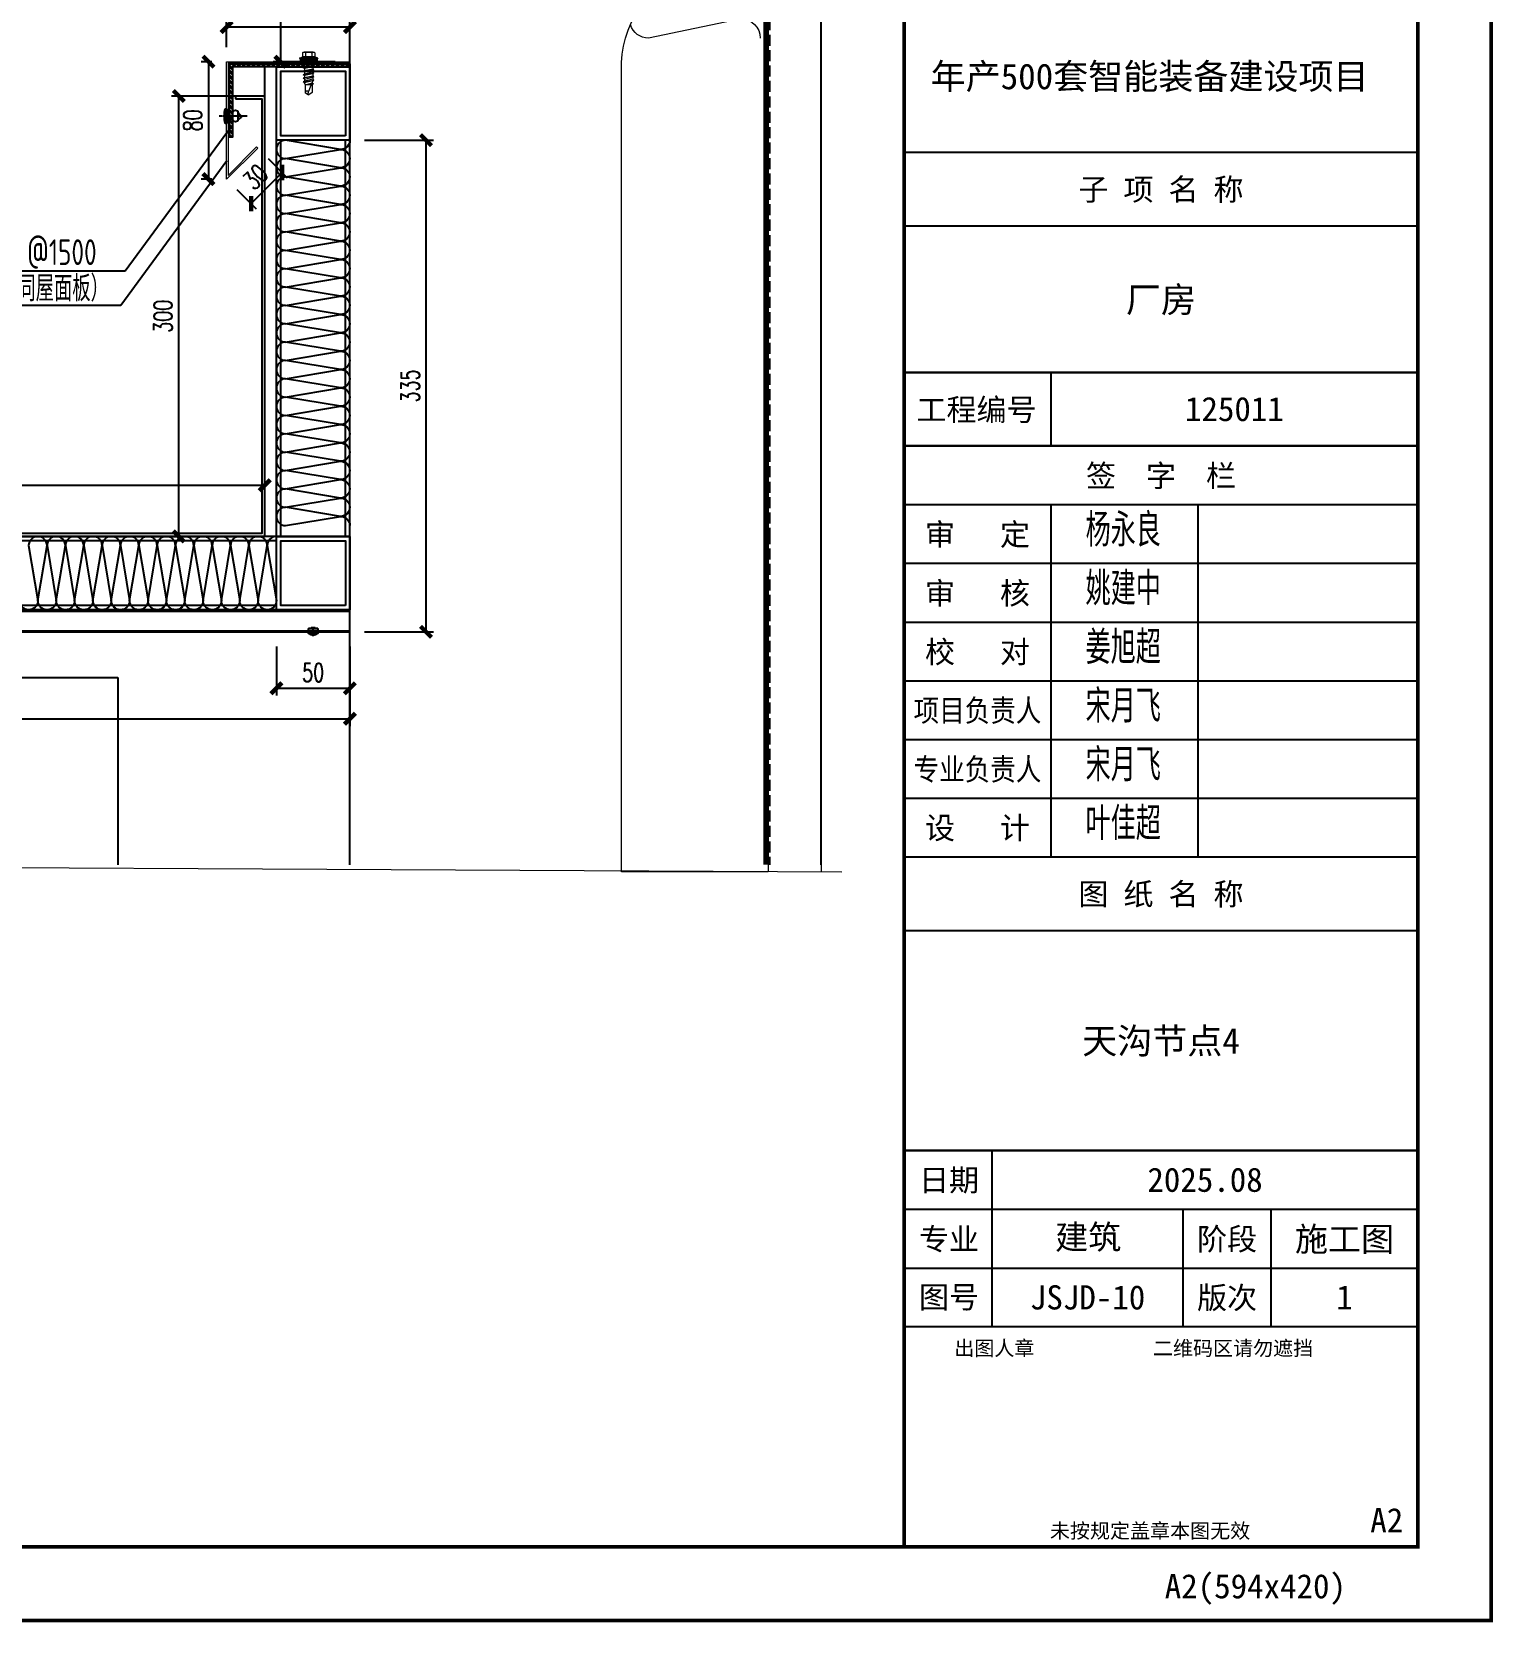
# Model space of a CAD drawing. Extents: x -599358 to 2865263, y -1062760 to 486533.
# Drawn here: x 142217 to 143213, y -728503 to -727420 of the extents above; entities that cross this region are included whole.
import ezdxf
from ezdxf.enums import TextEntityAlignment as Align

# ---------------------------------------------------------------- set-up
doc = ezdxf.new("R2010")
doc.units = 0
for name, pattern in [('CENTER', [2, 1.25, -0.25, 0.25, -0.25]), ('HIDDEN', [0.375, 0.25, -0.125]), ('ZN-DASH', [0.35, 0.25, -0.1])]:
    doc.linetypes.add(name, pattern=pattern)
for name, color, linetype in [('!ZN6-虚线-8', 8, 'ZN-DASH'), ('0-cxFrame', 155, 'Continuous'), ('A-LIN-V', 9, 'Continuous'), ('AS-WALL', 40, 'Continuous'), ('BWM', 8, 'Continuous'), ('cen', 1, 'CENTER'), ('COLUMN', 9, 'Continuous'), ('DIM', 173, 'Continuous'), ('HATCH', 66, 'Continuous'), ('qianming', 155, 'Continuous'), ('SCREW', 233, 'Continuous'), ('WZ', 2, 'Continuous'), ('拉铆钉', 243, 'Continuous'), ('虹吸雨水斗', 6, 'Continuous'), ('配件', 4, 'Continuous'), ('钢承板', 253, 'Continuous')]:
    doc.layers.add(name, color=color, linetype=linetype)
for name, color, linetype, lineweight in [('0-cxText', 131, 'Continuous', 25), ('00-BW', 140, 'HIDDEN', 5), ('0CABR-零部件（螺钉、螺栓、五金件）', 53, 'Continuous', 13), ('屋面板', 6, 'Continuous', 13), ('彩钢板', 6, 'Continuous', 15), ('文字标注引出线', 7, 'Continuous', 15), ('防火岩棉', 252, 'Continuous', 13)]:
    doc.layers.add(name, color=color, linetype=linetype, lineweight=lineweight)
doc.layers.add('0_INSULATION', color=252, linetype='Continuous', lineweight=9, transparency=0.2)
doc.styles.add('BZHZ', font='bzxw', dxfattribs={"width": 0.8, "bigfont": 'bzhz'})
doc.styles.add('cx_biaoti', font='')
doc.styles.add('cx_tuming', font='simhei.ttf')
doc.styles.add('cx_tuqian1', font='宋体.shx')
doc.styles.add('DHTEXT-1', font='romans.shx', dxfattribs={"width": 0.7, "bigfont": 'chinese.shx'})
doc.styles.add('jhz', font='TSSDENG.SHX', dxfattribs={"width": 0.75, "bigfont": 'TSSDCHN.SHX'})
doc.styles.add('黑体', font='simhei.ttf')
doc.styles.get('cx_biaoti').set_extended_font_data('SimSun')
doc.dimstyles.new('ZN5', dxfattribs={"dimscale": 5, "dimtxt": 2.5, "dimasz": 1.5, "dimexe": 1, "dimexo": 2, "dimgap": 0.9, "dimtad": 1, "dimdec": 0, "dimdsep": 46, "dimtxsty": 'DHTEXT-1', "dimblk": 'ARCHTICK', "dimcen": 2.5, "dimclrd": 173, "dimclre": 173, "dimclrt": 7, "dimazin": 2, "dimtfac": 1, "dimtix": 1, "dimtmove": 2, "dimatfit": 3, "dimfxl": 0, "dimarcsym": 0})

# ---------------------------------------------------------------- blocks, each defined once
blk = doc.blocks.new('压块-flat-1')
at = {"layer": 'HATCH', "ltscale": 10}
h = blk.add_hatch(dxfattribs=at)
h.set_pattern_fill('ACET-2D-ANSI32', color=256, scale=0.5)
h.set_pattern_definition([(45, (-3162.4305, -11124.3203), (-1.683798, 1.683798), []), (45, (-3161.308, -11124.3203), (-1.683798, 1.683798), [])])
h.paths.add_polyline_path([(-82, 0), (-82, -2), (-2, -2), (-2, -50), (0, -50), (0, 0)])
at = {"layer": '配件', "color": 4}
blk.add_lwpolyline([(-82, 0), (-82, -2), (-2, -2), (-2, -50), (0, -50), (0, 0)], close=True, dxfattribs=at)
blk = doc.blocks.new('G$C114A11A0')
at = {"layer": '0CABR-零部件（螺钉、螺栓、五金件）'}
h = blk.add_hatch(dxfattribs=at)
h.set_pattern_fill('DOTS', color=256, scale=0.1, style=0)
h.set_pattern_definition([(0, (-261042.33595, 10165.88129), (0.079375, 0.15875), [0, -0.15875])])
h.paths.add_polyline_path([(11.9, 30.9), (0.4, 30.9), (0.4, 29.4), (11.9, 29.4)])
for p, q in [((0, 31.7), (1.9, 32.8)), ((1.9, 35.5), (1.9, 32.8)), ((1.9, 32.8), (10.4, 32.8)), ((3, 35.9), (9.3, 35.9)), ((4, 35.5), (4, 32.8)), ((8.3, 35.5), (8.3, 32.8)), ((10.4, 35.5), (10.4, 32.8)), ((12.3, 31.7), (10.4, 32.8)), ((0, 31.7), (12.3, 31.7)), ((0, 31.7), (0.3, 30.9)), ((0.3, 30.9), (12, 30.9)), ((0.4, 30.9), (0.4, 29.4)), ((0.4, 29.4), (11.9, 29.4)), ((11.9, 30.9), (11.9, 29.4)), ((12.3, 31.7), (12, 30.9))]:
    blk.add_line(p, q, dxfattribs=at)
at = {"layer": '0CABR-零部件（螺钉、螺栓、五金件）', "ltscale": 0.03}
for p, q in [((3.4, 29.4), (2.6, 28.9)), ((3.4, 28.4), (2.6, 28.9)), ((9.8, 27.7), (2.6, 28.9)), ((3.4, 27), (2.6, 26.5)), ((3.4, 26), (2.6, 26.5)), ((2.6, 26.5), (9.8, 25.3)), ((3.4, 24.6), (2.6, 24.1)), ((3.4, 23.6), (2.6, 24.1)), ((2.6, 24.1), (9.8, 22.9)), ((3.4, 22.2), (2.6, 21.7)), ((3.4, 29.4), (8.9, 28.2)), ((3.4, 28.4), (8.9, 27.2)), ((3.4, 28.4), (3.4, 27)), ((8.9, 25.8), (3.4, 27)), ((3.4, 26), (8.9, 24.8)), ((3.4, 26), (3.4, 24.6)), ((8.9, 23.4), (3.4, 24.6)), ((3.4, 23.6), (3.4, 22.2)), ((8.9, 22.4), (3.4, 23.6)), ((3.4, 22.2), (8.9, 21)), ((8.9, 29.4), (8.9, 28.2)), ((8.9, 28.2), (9.8, 27.7)), ((8.9, 27.2), (9.8, 27.7)), ((8.9, 27.2), (8.9, 25.8)), ((8.9, 25.8), (9.8, 25.3)), ((8.9, 24.8), (9.8, 25.3)), ((8.9, 24.8), (8.9, 23.4)), ((8.9, 23.4), (9.8, 22.9)), ((8.9, 22.4), (9.8, 22.9)), ((8.9, 22.4), (8.9, 21)), ((3.4, 21.2), (2.6, 21.7)), ((9.8, 20.5), (2.6, 21.7)), ((3.4, 19.8), (2.6, 19.3)), ((3.4, 18.8), (2.6, 19.3)), ((2.6, 19.3), (9.8, 18.1)), ((3.4, 17.4), (2.6, 16.9)), ((9.8, 15.7), (2.6, 16.9)), ((3.4, 16.4), (2.6, 16.9)), ((3.6, 14.8), (2.9, 14.4)), ((2.9, 14.4), (3.7, 14.2)), ((3.7, 13.9), (2.9, 14.4)), ((3.4, 21.2), (3.4, 19.8)), ((3.4, 21.2), (8.9, 20)), ((8.9, 18.6), (3.4, 19.8)), ((8.9, 17.6), (3.4, 18.8)), ((3.4, 18.8), (3.4, 17.4)), ((3.4, 17.4), (8.9, 16.2)), ((3.4, 17.4), (8.9, 16.2)), ((3.4, 16.4), (8.9, 15.1)), ((3.6, 14.7), (3.4, 16.4)), ((3.6, 14.7), (3.8, 13.6)), ((3.8, 13.6), (3.8, 8.4)), ((3.9, 14.9), (6.2, 9.2)), ((3.9, 14.8), (7, 13.9)), ((4.1, 14.1), (5, 13.9)), ((8.6, 13.9), (4.2, 13.9)), ((8.6, 13.9), (8.9, 15.1)), ((8.6, 13.9), (8.6, 8.4)), ((8.9, 21), (9.8, 20.5)), ((8.9, 20), (9.8, 20.5)), ((8.9, 20), (8.9, 18.6)), ((8.9, 18.6), (9.8, 18.1)), ((8.9, 17.6), (9.8, 18.1)), ((8.9, 17.6), (8.9, 16.2)), ((8.9, 16.2), (9.8, 15.7)), ((8.9, 15.1), (9.8, 15.7)), ((3.8, 8.4), (6, 6.9)), ((8.6, 8.4), (6.3, 6.9))]:
    blk.add_line(p, q, dxfattribs=at)
at = {"layer": '0CABR-零部件（螺钉、螺栓、五金件）'}
for centre, radius, start, end in [((3, 34.3), 1.59, 48.3968, 131.6032), ((6.2, 30.1), 5.78, 68.4898, 111.5102), ((9.3, 34.3), 1.59, 48.3968, 131.6032)]:
    blk.add_arc(centre, radius, start, end, dxfattribs=at)
at = {"layer": '0CABR-零部件（螺钉、螺栓、五金件）', "ltscale": 0.03}
for centre, radius, start, end in [((3.8, 14.8), 0.147, 16.3775, 187.739), ((6.2, 7.1), 0.267, 235, 305), ((7.1, 8), 1.53, 15.6219, 127.3885), ((3.2, 8), 3.25, 338.5847, 22.4418)]:
    blk.add_arc(centre, radius, start, end, dxfattribs=at)
blk = doc.blocks.new('*U676')
at = {"layer": 'cen', "ltscale": 0.3}
blk.add_line((14, 0), (-5, 0), dxfattribs=at)
at = {"layer": 'SCREW'}
for p, q in [((-0.9, 5), (-0.9, -5)), ((0, 5), (-0.9, 5)), ((0, -5), (0, 5)), ((4, 2.2), (0, 2.2)), ((4, 2.2), (4, -2.3)), ((8.7, 2), (8, 2.2)), ((8, 2.2), (8, -2.2)), ((9.9, 0.8), (8.7, 2)), ((10.2, 0.7), (9.9, 0.8)), ((9.9, -0.2), (10.2, 0.7)), ((-0.9, -5), (0, -5)), ((4, -2.3), (0, -2.3)), ((8, -2.2), (9.9, -0.2))]:
    blk.add_line(p, q, dxfattribs=at)
for centre, radius, start, end in [((17.3, 0), 18.8, 164.6076, 195.3924), ((6, 1.9), 2.04, 7.579, 172.421), ((6, -1.9), 2.04, 187.579, 352.421)]:
    blk.add_arc(centre, radius, start, end, dxfattribs=at)
blk = doc.blocks.new('*U678')
at = {"layer": '拉铆钉'}
blk.add_line((-2.1, 0), (4.1, 0), dxfattribs=at)
for points in [[(-0.4, 3.2, 0.376048), (-0.4, -3.2)], [(3.4, -1.3), (3.5, -1.3, 0.414214), (3.7, -1), (3.7, 1, 0.414214), (3.5, 1.3), (3.4, 1.3)]]:
    blk.add_lwpolyline(points, format="xyb", dxfattribs=at)
for points in [[(0, -3.2), (0, 3.2), (-0.4, 3.2), (-0.4, -3.2)], [(1.6, -1.6), (0, -1.6), (0, 1.6), (1.6, 1.6)]]:
    blk.add_lwpolyline(points, close=True, dxfattribs=at)
blk.add_lwpolyline([(2.7, 3.2), (2.3, 3.2, 0.414214), (1.6, 2.6), (1.6, -2.6, 0.414214), (2.3, -3.2), (2.7, -3.2, 0.414214), (3.4, -2.6), (3.4, 2.6, 0.414214)], format="xyb", close=True, dxfattribs=at)
blk = doc.blocks.new('_ArchTick')
at = {"color": 0, "linetype": 'ByBlock', "const_width": 0.4}
blk.add_lwpolyline([(-0.5, -0.5), (0.5, 0.5)], dxfattribs=at)
blk = doc.blocks.new('*D1905')
at = {"layer": 'Defpoints', "color": 0, "ltscale": 50, "transparency": 16777216}
for p in [(142376, -727728.5), (141526, -727763.4, 0), (142376, -727763.4, 0)]:
    blk.add_point(p, dxfattribs=at)
at = {"layer": 'DIM', "color": 173, "linetype": 'ByBlock', "lineweight": -2, "ltscale": 50, "transparency": 16777216}
for p, q in [((141526, -727753.4), (141526, -727723.5)), ((141526, -727728.5), (142376, -727728.5)), ((142376, -727753.4), (142376, -727723.5))]:
    blk.add_line(p, q, dxfattribs=at)
at = {"layer": 'DIM', "color": 173, "lineweight": -2, "ltscale": 50, "transparency": 16777216, "xscale": 7.5, "yscale": 7.5, "zscale": 7.5, "rotation": 180}
blk.add_blockref('_ArchTick', (141526, -727728.5), dxfattribs=at)
at = {"layer": 'DIM', "color": 173, "lineweight": -2, "ltscale": 50, "transparency": 16777216, "xscale": 7.5, "yscale": 7.5, "zscale": 7.5}
blk.add_blockref('_ArchTick', (142376, -727728.5), dxfattribs=at)
at = {"layer": 'DIM', "color": 7, "ltscale": 50, "transparency": 16777216, "insert": (141951, -727717.8), "char_height": 12.5, "attachment_point": 5, "style": 'DHTEXT-1'}
blk.add_mtext('850', dxfattribs=at)
blk = doc.blocks.new('*D1906')
at = {"layer": 'Defpoints', "color": 0, "ltscale": 50, "transparency": 16777216}
for p in [(142317.5, -727463.4), (142376, -727463.4, 0), (142376, -727763.4, 0)]:
    blk.add_point(p, dxfattribs=at)
at = {"layer": 'DIM', "color": 173, "linetype": 'ByBlock', "lineweight": -2, "ltscale": 50, "transparency": 16777216}
for p, q in [((142366, -727463.4), (142312.5, -727463.4)), ((142317.5, -727763.4), (142317.5, -727463.4)), ((142366, -727763.4), (142312.5, -727763.4))]:
    blk.add_line(p, q, dxfattribs=at)
at = {"layer": 'DIM', "color": 173, "lineweight": -2, "ltscale": 50, "transparency": 16777216, "xscale": 7.5, "yscale": 7.5, "zscale": 7.5}
for p, rotation in [((142317.5, -727463.4), 90), ((142317.5, -727763.4), 270)]:
    blk.add_blockref('_ArchTick', p, dxfattribs=dict(at, rotation=rotation))
at = {"layer": 'DIM', "color": 7, "ltscale": 50, "transparency": 16777216, "insert": (142306.7, -727613.4), "char_height": 12.5, "attachment_point": 5, "rotation": 90, "style": 'DHTEXT-1'}
blk.add_mtext('300', dxfattribs=at)
blk = doc.blocks.new('*D1907')
at = {"layer": 'Defpoints', "color": 0, "ltscale": 50, "transparency": 16777216}
for p in [(142434, -727190.5, 0), (142386.7, -727440), (142434, -727440, 0)]:
    blk.add_point(p, dxfattribs=at)
at = {"layer": 'DIM', "color": 173, "linetype": 'ByBlock', "lineweight": -2, "ltscale": 50, "transparency": 16777216}
for p, q in [((142424, -727190.5), (142381.7, -727190.5)), ((142386.7, -727190.5), (142386.7, -727440)), ((142424, -727440), (142381.7, -727440))]:
    blk.add_line(p, q, dxfattribs=at)
at = {"layer": 'DIM', "color": 173, "lineweight": -2, "ltscale": 50, "transparency": 16777216, "xscale": 7.5, "yscale": 7.5, "zscale": 7.5}
for p, rotation in [((142386.7, -727190.5), 90), ((142386.7, -727440), 270)]:
    blk.add_blockref('_ArchTick', p, dxfattribs=dict(at, rotation=rotation))
at = {"layer": 'DIM', "color": 7, "ltscale": 50, "transparency": 16777216, "insert": (142375.9, -727315.3), "char_height": 12.5, "attachment_point": 5, "rotation": 90, "style": 'DHTEXT-1'}
blk.add_mtext('250', dxfattribs=at)
blk = doc.blocks.new('*D1908')
at = {"layer": 'Defpoints', "color": 0, "ltscale": 50, "transparency": 16777216}
for p in [(142350, -727416.4), (142350, -727440, 0), (142434, -727440, 0)]:
    blk.add_point(p, dxfattribs=at)
at = {"layer": 'DIM', "color": 173, "linetype": 'ByBlock', "lineweight": -2, "ltscale": 50, "transparency": 16777216}
for p, q in [((142350, -727430), (142350, -727411.4)), ((142434, -727416.4), (142350, -727416.4)), ((142434, -727430), (142434, -727411.4))]:
    blk.add_line(p, q, dxfattribs=at)
at = {"layer": 'DIM', "color": 173, "lineweight": -2, "ltscale": 50, "transparency": 16777216, "xscale": 7.5, "yscale": 7.5, "zscale": 7.5, "rotation": 180}
blk.add_blockref('_ArchTick', (142350, -727416.4), dxfattribs=at)
at = {"layer": 'DIM', "color": 173, "lineweight": -2, "ltscale": 50, "transparency": 16777216, "xscale": 7.5, "yscale": 7.5, "zscale": 7.5}
blk.add_blockref('_ArchTick', (142434, -727416.4), dxfattribs=at)
at = {"layer": 'DIM', "color": 7, "ltscale": 50, "transparency": 16777216, "insert": (142392, -727405.6), "char_height": 12.5, "attachment_point": 5, "style": 'DHTEXT-1'}
blk.add_mtext('85', dxfattribs=at)
blk = doc.blocks.new('*D1909')
at = {"layer": 'Defpoints', "color": 0, "ltscale": 50, "transparency": 16777216}
for p in [(142350, -727440, 0), (142337.7, -727520), (142350, -727520, 0)]:
    blk.add_point(p, dxfattribs=at)
at = {"layer": 'DIM', "color": 173, "linetype": 'ByBlock', "lineweight": -2, "ltscale": 50, "transparency": 16777216}
for p, q in [((142340, -727440), (142332.7, -727440)), ((142337.7, -727440), (142337.7, -727520)), ((142340, -727520), (142332.7, -727520))]:
    blk.add_line(p, q, dxfattribs=at)
at = {"layer": 'DIM', "color": 173, "lineweight": -2, "ltscale": 50, "transparency": 16777216, "xscale": 7.5, "yscale": 7.5, "zscale": 7.5}
for p, rotation in [((142337.7, -727440), 90), ((142337.7, -727520), 270)]:
    blk.add_blockref('_ArchTick', p, dxfattribs=dict(at, rotation=rotation))
at = {"layer": 'DIM', "color": 7, "ltscale": 50, "transparency": 16777216, "insert": (142327, -727480), "char_height": 12.5, "attachment_point": 5, "rotation": 90, "style": 'DHTEXT-1'}
blk.add_mtext('80', dxfattribs=at)
blk = doc.blocks.new('*D1910')
at = {"layer": 'Defpoints', "color": 0, "ltscale": 50, "transparency": 16777216}
for p in [(142371.2, -727498.8, 0), (142350, -727520, 0), (142387.9, -727515.5)]:
    blk.add_point(p, dxfattribs=at)
at = {"layer": 'DIM', "color": 173, "linetype": 'ByBlock', "lineweight": -2, "ltscale": 50, "transparency": 16777216}
for p, q in [((142378.3, -727505.9), (142391.4, -727519)), ((142366.7, -727536.7), (142387.9, -727515.5)), ((142357.1, -727527.1), (142370.2, -727540.3))]:
    blk.add_line(p, q, dxfattribs=at)
at = {"layer": 'DIM', "color": 173, "lineweight": -2, "ltscale": 50, "transparency": 16777216, "xscale": 7.5, "yscale": 7.5, "zscale": 7.5}
for p, rotation in [((142387.9, -727515.5), 45), ((142366.7, -727536.7), 225)]:
    blk.add_blockref('_ArchTick', p, dxfattribs=dict(at, rotation=rotation))
at = {"layer": 'DIM', "color": 7, "ltscale": 50, "transparency": 16777216, "insert": (142369.7, -727518.5), "char_height": 12.5, "attachment_point": 5, "rotation": 45, "style": 'DHTEXT-1'}
blk.add_mtext('30', dxfattribs=at)
blk = doc.blocks.new('zjcx_lan_qianzi(Dragon)')
for p, q in [((-7000, 4800), (0, 4800)), ((-5000, 4800), (-5000, 0)), ((-3000, 4800), (-3000, 0)), ((-7000, 4000), (0, 4000)), ((-7000, 3200), (0, 3200)), ((-7000, 2400), (0, 2400)), ((-7000, 1600), (0, 1600)), ((-7000, 800), (0, 800))]:
    blk.add_line(p, q)
at = {"const_width": 30}
blk.add_lwpolyline([(-7000, 5600), (0, 5600)], dxfattribs=at)
blk.add_lwpolyline([(-7000, 5600), (0, 5600), (0, 0), (-7000, 0)], close=True, dxfattribs=at)
at = {"style": 'cx_biaoti'}
for s, p in [('签  字  栏', (-3500, 5200)), ('审   定', (-6000, 4400)), ('审   核', (-6000, 3600)), ('校   对', (-6000, 2800)), ('设   计', (-6000, 400))]:
    blk.add_text(s, height=300, dxfattribs=at).set_placement(p, align=Align.MIDDLE)
at = {"style": 'cx_biaoti', "width": 0.85}
for s, p in [('项目负责人', (-6000, 2000)), ('专业负责人', (-6000, 1200))]:
    blk.add_text(s, height=300, dxfattribs=at).set_placement(p, align=Align.MIDDLE)
blk = doc.blocks.new('T-签字(Dragon)')
at = {"layer": '0-cxFrame'}
blk.add_blockref('zjcx_lan_qianzi(Dragon)', (0, 0), dxfattribs=at)
at = {"layer": 'qianming', "style": 'BZHZ', "width": 0.8}
for s, p in [('杨永良', (-4014, 4478)), ('姚建中', (-4014, 3678)), ('姜旭超', (-4014, 2878)), ('宋月飞', (-4014, 2078)), ('宋月飞', (-4014, 1278)), ('叶佳超', (-4014, 478))]:
    blk.add_text(s, height=450, dxfattribs=at).set_placement(p, align=Align.MIDDLE)
blk = doc.blocks.new('zjcx_lan_tuming(Dragon)')
for p, q in [((-7000, 8400), (0, 8400)), ((-5800, 3000), (-5800, 5400)), ((-7000, 4600), (0, 4600)), ((-3200, 3000), (-3200, 4600)), ((-2000, 3000), (-2000, 4600)), ((-7000, 3800), (0, 3800))]:
    blk.add_line(p, q)
at = {"const_width": 30}
for points in [[(-7000, 9400), (0, 9400)], [(-7000, 5400), (0, 5400)], [(-7000, 3000), (0, 3000)], [(-7000, 0), (0, 0)]]:
    blk.add_lwpolyline(points, dxfattribs=at)
blk.add_lwpolyline([(-7000, 9400), (0, 9400), (0, 0), (-7000, 0)], close=True)
at = {"style": 'cx_biaoti'}
for s, p in [('图 纸 名 称', (-3500, 8900)), ('日期', (-6388, 5000)), ('专业', (-6388, 4200)), ('阶段', (-2600, 4200)), ('图号', (-6388, 3400)), ('版次', (-2600, 3400))]:
    blk.add_text(s, height=300, dxfattribs=at).set_placement(p, align=Align.MIDDLE)
for s, p in [('出图人章', (-6316, 2607)), ('二维码区请勿遮挡', (-3609, 2607)), ('未按规定盖章本图无效', (-5013, 120))]:
    blk.add_text(s, height=200, dxfattribs=at).set_placement(p)
blk = doc.blocks.new('T-图签(Dragon)')
blk.add_blockref('zjcx_lan_tuming(Dragon)', (0, 0))
at = {"color": 3, "style": 'cx_biaoti'}
for s, p in [('2025.08', (-2900, 5000)), ('建筑 ', (-4380, 4228)), ('施工图', (-1000, 4200))]:
    blk.add_text(s, height=330, dxfattribs=at).set_placement(p, align=Align.MIDDLE)
blk = doc.blocks.new('zjcx_lan_xiangmu(Dragon)')
for p, q in [((-7000, 9000), (0, 9000)), ((-7000, 6000), (0, 6000)), ((-7000, 3000), (0, 3000)), ((-5000, 1000), (-5000, 0))]:
    blk.add_line(p, q)
at = {"const_width": 30}
for points in [[(-7000, 10000), (0, 10000)], [(-7000, 7000), (0, 7000)], [(-7000, 7000), (0, 7000)], [(-7000, 4000), (0, 4000)], [(-7000, 4000), (0, 4000)], [(-7000, 1000), (0, 1000)], [(-7000, 0), (0, 0)]]:
    blk.add_lwpolyline(points, dxfattribs=at)
blk.add_lwpolyline([(-7000, 10000), (0, 10000), (0, 0), (-7000, 0)], close=True)
at = {"style": 'cx_biaoti'}
for s, p in [('建 设 单 位', (-3500, 9500)), ('项 目 名 称', (-3500, 6500)), ('子 项 名 称', (-3500, 3500)), ('工程编号', (-6013, 500))]:
    blk.add_text(s, height=300, dxfattribs=at).set_placement(p, align=Align.MIDDLE)
blk = doc.blocks.new('T-项目(Dragon)')
blk.add_blockref('zjcx_lan_xiangmu(Dragon)', (0, 0))
at = {"color": 3, "style": 'cx_tuming'}
for s, height, p in [('嘉兴世赫建达智能装备有限公司', 330, (-6816, 7901)), ('年产500套智能装备建设项目 ', 350, (-6638, 4859))]:
    blk.add_text(s, height=height, dxfattribs=at).set_placement(p)
blk = doc.blocks.new('zjcx_T2(Dragon)')
at = {"layer": '0-cxFrame', "const_width": 50}
blk.add_lwpolyline([(-7000, 40000), (0, 40000), (0, 0), (-7000, 0)], close=True, dxfattribs=at)
at = {"layer": '0-cxFrame'}
for name, p in [('T-项目(Dragon)', (0, 15000)), ('T-签字(Dragon)', (0, 9400)), ('T-图签(Dragon)', (0, 0))]:
    blk.add_blockref(name, p, dxfattribs=at)
blk = doc.blocks.new('TK22.A2 L(Dragon)')
at = {"layer": '0-cxFrame', "color": 7, "const_width": 0.5}
blk.add_lwpolyline([(0, 0), (-594, 0), (-594, 420), (0, 420)], close=True, dxfattribs=at)
at = {"layer": '0-cxFrame', "const_width": 0.5}
for points in [[(-80, 10), (-574, 10), (-574, 410), (-80, 410)], [(-10, 10), (-80, 10), (-80, 410), (-10, 410)]]:
    blk.add_lwpolyline(points, close=True, dxfattribs=at)
at = {"layer": '0-cxFrame', "xscale": 0.01, "yscale": 0.01, "zscale": 0.01}
blk.add_blockref('zjcx_T2(Dragon)', (-10, 10), dxfattribs=at)
at = {"style": '黑体', "flags": 4}
blk.add_attdef('图幅', text='', height=3.3, dxfattribs=at).set_placement((-40, 3), align=Align.RIGHT)
at = {"layer": '0-cxFrame', "style": '黑体'}
blk.add_text('(594x420)', height=3.3, dxfattribs=at).set_placement((-40, 3))
at = {"layer": '0-cxText', "flags": 4}
for tag, height, style, p in [('建设单位', 3.5, 'cx_tuming', (-45, 240)), ('项目名称', 3.5, 'cx_tuming', (-45, 210)), ('子项名称', 3.5, 'cx_tuming', (-45, 180)), ('工程编号', 3.3, 'cx_tuqian1', (-35, 165)), ('图名1', 3.5, 'cx_tuming', (-45, 87)), ('图名2', 3.5, 'cx_tuming', (-45, 79)), ('图名3', 3.5, 'cx_tuming', (-45, 71)), ('出图日期', 3.3, 'cx_tuqian1', (-39, 60)), ('专业', 3.3, 'cx_tuqian1', (-55, 52)), ('图号', 3.3, 'cx_tuqian1', (-55, 44)), ('版次', 3.3, 'cx_tuqian1', (-20, 44))]:
    blk.add_attdef(tag, text='', height=height, dxfattribs=dict(at, style=style)).set_placement(p, align=Align.MIDDLE)
at = {"layer": 'Defpoints', "color": 6, "flags": 4}
for tag, height, style, p in [('tufu', 3.3, '黑体', (-12, 12)), ('dwfname', 4, 'cx_tuqian1', (-80, 3))]:
    blk.add_attdef(tag, text='', height=height, dxfattribs=dict(at, style=style)).set_placement(p, align=Align.RIGHT)
blk = doc.blocks.new('*U2112')
at = {"layer": '0_INSULATION'}
for p, q in [((114761.39, -53978.93), (114792.96, -53985.48)), ((114792.96, -53985.48), (114764.45, -53991.41)), ((114766.55, -53993.11), (114792.96, -53998.59)), ((114792.96, -53998.59), (114781.19, -54001.04)), ((114792.98, -54103.48), (114787.53, -54104.61)), ((114789.32, -54102.72), (114792.98, -54103.48)), ((114792.98, -54116.59), (114761.42, -54123.15)), ((114774.8, -54112.82), (114792.98, -54116.59)), ((114761.42, -54123.15), (114792.98, -54129.7)), ((114792.98, -54129.7), (114761.42, -54136.27))]:
    blk.add_line(p, q, dxfattribs=at)
blk.add_lwpolyline([(114802.18, -53909.37), (114802.18, -54420.25), (114752.18, -54420.25), (114752.18, -54147.49, -0.323318), (114775.68, -54112.49, 0.242761), (114797.68, -54086.41), (114798.06, -54026.96, 0.256774), (114775.68, -53998.09, -0.323318), (114752.18, -53963.09), (114752.18, -53909.37)], format="xyb", close=True, dxfattribs=at)
at = {"layer": '0_INSULATION', "extrusion": (0, 0, -1)}
for centre, start_param, end_param in [((114761.39, -53985.49), 5.406397, 6.283185), ((114792.95, -53978.93), 1.570796, 3.141593), ((114792.96, -53992.04), 0, 1.570796), ((114792.96, -53992.04), 1.570796, 3.141593), ((114792.96, -54005.15), 0, 1.570796), ((114792.96, -54005.15), 1.570796, 3.141593), ((114792.96, -54018.26), 0, 1.570796), ((114792.96, -54018.26), 1.570796, 2.416555), ((114792.98, -54096.93), 0.524657, 1.570796), ((114792.98, -54096.93), 1.570796, 3.141593), ((114792.98, -54110.04), 0, 1.570796), ((114792.98, -54110.04), 1.570796, 3.141593), ((114792.98, -54123.15), 0, 1.570796), ((114761.42, -54129.71), 6.139662, 6.283185), ((114761.41, -54116.6), 3.141593, 3.269368), ((114792.98, -54123.15), 1.570796, 3.141593), ((114761.42, -54129.71), 3.141593, 4.407145), ((114792.98, -54136.26), 0, 1.570796)]:
    blk.add_ellipse(centre, major_axis=(0, 6.56), ratio=0.988253, start_param=start_param, end_param=end_param, dxfattribs=at)
blk = doc.blocks.new('*D2197')
at = {"layer": 'Defpoints', "color": 0, "ltscale": 50, "transparency": 16777216}
for p in [(141467.5, -727828.4, 0), (142434, -727828.4, 0), (142434, -727887.6)]:
    blk.add_point(p, dxfattribs=at)
at = {"layer": '虹吸雨水斗', "color": 173, "linetype": 'ByBlock', "lineweight": -2, "ltscale": 50, "transparency": 16777216}
for p, q in [((141467.5, -727838.4), (141467.5, -727892.6)), ((142434, -727838.4), (142434, -727892.6)), ((141467.5, -727887.6), (142434, -727887.6))]:
    blk.add_line(p, q, dxfattribs=at)
at = {"layer": '虹吸雨水斗', "color": 173, "lineweight": -2, "ltscale": 50, "transparency": 16777216, "xscale": 7.5, "yscale": 7.5, "zscale": 7.5, "rotation": 180}
blk.add_blockref('_ArchTick', (141467.5, -727887.6), dxfattribs=at)
at = {"layer": '虹吸雨水斗', "color": 173, "lineweight": -2, "ltscale": 50, "transparency": 16777216, "xscale": 7.5, "yscale": 7.5, "zscale": 7.5}
blk.add_blockref('_ArchTick', (142434, -727887.6), dxfattribs=at)
at = {"layer": '虹吸雨水斗', "color": 7, "ltscale": 50, "transparency": 16777216, "insert": (141950.7, -727876.8), "char_height": 12.5, "attachment_point": 5, "style": 'DHTEXT-1'}
blk.add_mtext('966', dxfattribs=at)
blk = doc.blocks.new('*D2198')
at = {"layer": 'Defpoints', "color": 0, "ltscale": 50, "transparency": 16777216}
for p in [(142384, -727828.4, 0), (142434, -727828.4, 0), (142434, -727866.8)]:
    blk.add_point(p, dxfattribs=at)
at = {"layer": '虹吸雨水斗', "color": 173, "linetype": 'ByBlock', "lineweight": -2, "ltscale": 50, "transparency": 16777216}
for p, q in [((142384, -727838.4), (142384, -727871.8)), ((142434, -727838.4), (142434, -727871.8)), ((142384, -727866.8), (142434, -727866.8))]:
    blk.add_line(p, q, dxfattribs=at)
at = {"layer": '虹吸雨水斗', "color": 173, "lineweight": -2, "ltscale": 50, "transparency": 16777216, "xscale": 7.5, "yscale": 7.5, "zscale": 7.5, "rotation": 180}
blk.add_blockref('_ArchTick', (142384, -727866.8), dxfattribs=at)
at = {"layer": '虹吸雨水斗', "color": 173, "lineweight": -2, "ltscale": 50, "transparency": 16777216, "xscale": 7.5, "yscale": 7.5, "zscale": 7.5}
blk.add_blockref('_ArchTick', (142434, -727866.8), dxfattribs=at)
at = {"layer": '虹吸雨水斗', "color": 7, "ltscale": 50, "transparency": 16777216, "insert": (142409, -727856.1), "char_height": 12.5, "attachment_point": 5, "style": 'DHTEXT-1'}
blk.add_mtext('50', dxfattribs=at)
blk = doc.blocks.new('*D2199')
at = {"layer": 'Defpoints', "color": 0, "ltscale": 50, "transparency": 16777216}
for p in [(142434, -727493.5, 0), (142485.9, -727493.5), (142434, -727828.4, 0)]:
    blk.add_point(p, dxfattribs=at)
at = {"layer": '虹吸雨水斗', "color": 173, "linetype": 'ByBlock', "lineweight": -2, "ltscale": 50, "transparency": 16777216}
for p, q in [((142444, -727493.5), (142490.9, -727493.5)), ((142485.9, -727828.4), (142485.9, -727493.5)), ((142444, -727828.4), (142490.9, -727828.4))]:
    blk.add_line(p, q, dxfattribs=at)
at = {"layer": '虹吸雨水斗', "color": 173, "lineweight": -2, "ltscale": 50, "transparency": 16777216, "xscale": 7.5, "yscale": 7.5, "zscale": 7.5}
for p, rotation in [((142485.9, -727493.5), 90), ((142485.9, -727828.4), 270)]:
    blk.add_blockref('_ArchTick', p, dxfattribs=dict(at, rotation=rotation))
at = {"layer": '虹吸雨水斗', "color": 7, "ltscale": 50, "transparency": 16777216, "insert": (142475.1, -727660.9), "char_height": 12.5, "attachment_point": 5, "rotation": 90, "style": 'DHTEXT-1'}
blk.add_mtext('335', dxfattribs=at)

msp = doc.modelspace()

# ---------------------------------------------------------------- linework, layer by layer
at = {"layer": '!ZN6-虚线-8', "ltscale": 30}
for p, q in [((142719.8, -726970.1, 0), (142719.8, -727761.1, 0)), ((142719.8, -727761.1, 0), (142719.8, -727987, 0))]:
    msp.add_line(p, q, dxfattribs=at)
at = {"color": 2, "ltscale": 50}
for p, q in [((142376, -727763.4, 0), (142376, -727443.5, 0)), ((142384, -727763.4, 0), (142384, -727444.5, 0)), ((142387, -727763.4, 0), (142387, -727493.5, 0)), ((142431, -727763.4, 0), (142431, -727493.5, 0)), ((142434, -727763.4, 0), (141517.5, -727763.4, 0)), ((142384, -727766.4, 0), (141517.5, -727766.4, 0)), ((142384, -727810.4, 0), (141517.5, -727810.4, 0)), ((142434, -727813.4, 0), (141517.5, -727813.4, 0))]:
    msp.add_line(p, q, dxfattribs=at)
at = {"color": 4, "ltscale": 50}
for p, q in [((141467.5, -727813.4, 0), (142434, -727813.4, 0)), ((141467.5, -727814.2, 0), (142434, -727814.2, 0)), ((141467.5, -727827.6, 0), (142434, -727827.6, 0)), ((141467.5, -727828.4, 0), (142434, -727828.4, 0))]:
    msp.add_line(p, q, dxfattribs=at)
at = {"color": 2, "ltscale": 50, "elevation": 0}
for points in [[(142434, -727493.5), (142384, -727493.5), (142384, -727443.5), (142434, -727443.5)], [(142431, -727490.5), (142387, -727490.5), (142387, -727446.5), (142431, -727446.5)], [(142434, -727813.4), (142384, -727813.4), (142384, -727763.4), (142434, -727763.4)], [(142431, -727810.4), (142387, -727810.4), (142387, -727766.4), (142431, -727766.4)]]:
    msp.add_lwpolyline(points, close=True, dxfattribs=at)
at = {"color": 1, "ltscale": 50, "elevation": 0}
msp.add_lwpolyline([(142356, -727465.4), (142374, -727465.4), (142374, -727761.4), (141528, -727761.4), (141528, -727465.4), (141546, -727465.4), (141546, -727463.4), (141526, -727463.4), (141526, -727763.4), (142376, -727763.4), (142376, -727463.4), (142356, -727463.4)], close=True, dxfattribs=at)
at = {"layer": 'A-LIN-V'}
msp.add_line((142434, -727987, 0), (142434, -726969.4, 0), dxfattribs=at)
at = {"layer": 'AS-WALL'}
for p, q in [((142434, -727987, 0), (142434, -726970.3, 0)), ((142755, -727987, 0), (142755, -726970.2, 0))]:
    msp.add_line(p, q, dxfattribs=at)
at = {"layer": 'BWM', "elevation": 0}
for points in [[(142434, -727493.5, -0.414214), (142427.7, -727499.7), (142390.2, -727493.5, 1), (142390.2, -727506), (142427.7, -727499.7, -1), (142427.7, -727512.2), (142390.2, -727506, 1), (142390.2, -727518.5), (142427.7, -727512.2, -1), (142427.7, -727524.7), (142390.2, -727518.5, 1), (142390.2, -727531), (142427.7, -727524.7, -1), (142427.7, -727537.2), (142390.2, -727531, 1), (142390.2, -727543.5), (142427.7, -727537.2, -1), (142427.7, -727549.7), (142390.2, -727543.5, 1), (142390.2, -727556), (142427.7, -727549.7, -1), (142427.7, -727562.2), (142390.2, -727556, 1), (142390.2, -727568.5), (142427.7, -727562.2, -1), (142427.7, -727574.7), (142390.2, -727568.5, 1), (142390.2, -727581), (142427.7, -727574.7, -1), (142427.7, -727587.2), (142390.2, -727581, 1), (142390.2, -727593.5), (142427.7, -727587.2, -1), (142427.7, -727599.7), (142390.2, -727593.5, 1), (142390.2, -727606), (142427.7, -727599.7, -1), (142427.7, -727612.2), (142390.2, -727606, 1), (142390.2, -727618.5), (142427.7, -727612.2, -1), (142427.7, -727624.7), (142390.2, -727618.5, 1), (142390.2, -727631), (142427.7, -727624.7, -1), (142427.7, -727637.2), (142390.2, -727631, 1), (142390.2, -727643.5), (142427.7, -727637.2, -1), (142427.7, -727649.7), (142390.2, -727643.5, 1), (142390.2, -727656), (142427.7, -727649.7, -1), (142427.7, -727662.2), (142390.2, -727656, 1), (142390.2, -727668.5), (142427.7, -727662.2, -1), (142427.7, -727674.7), (142390.2, -727668.5, 1), (142390.2, -727681), (142427.7, -727674.7, -1), (142427.7, -727687.2), (142390.2, -727681, 1), (142390.2, -727693.5), (142427.7, -727687.2, -1), (142427.7, -727699.7), (142390.2, -727693.5, 1), (142390.2, -727706), (142427.7, -727699.7, -1), (142427.7, -727712.2), (142390.2, -727706, 1), (142390.2, -727718.5), (142427.7, -727712.2, -1), (142427.7, -727724.7), (142390.2, -727718.5, 1), (142390.2, -727731), (142427.7, -727724.7, -1), (142427.7, -727737.2), (142390.2, -727731, 1), (142390.2, -727743.5), (142427.7, -727737.2, -1), (142427.7, -727749.7), (142390.2, -727743.5, 1), (142390.2, -727756), (142427.7, -727749.7, -0.414214), (142434, -727756)], [(142384, -727763.4, 0.414214), (142377.7, -727769.6), (142384, -727807.1, -1), (142371.5, -727807.1), (142377.7, -727769.6, 1), (142365.2, -727769.6), (142371.5, -727807.1, -1), (142359, -727807.1), (142365.2, -727769.6, 1), (142352.7, -727769.6), (142359, -727807.1, -1), (142346.5, -727807.1), (142352.7, -727769.6, 1), (142340.2, -727769.6), (142346.5, -727807.1, -1), (142334, -727807.1), (142340.2, -727769.6, 1), (142327.7, -727769.6), (142334, -727807.1, -1), (142321.5, -727807.1), (142327.7, -727769.6, 1), (142315.2, -727769.6), (142321.5, -727807.1, -1), (142309, -727807.1), (142315.2, -727769.6, 1), (142302.7, -727769.6), (142309, -727807.1, -1), (142296.5, -727807.1), (142302.7, -727769.6, 1), (142290.2, -727769.6), (142296.5, -727807.1, -1), (142284, -727807.1), (142290.2, -727769.6, 1), (142277.7, -727769.6), (142284, -727807.1, -1), (142271.5, -727807.1), (142277.7, -727769.6, 1), (142265.2, -727769.6), (142271.5, -727807.1, -1), (142259, -727807.1), (142265.2, -727769.6, 1), (142252.7, -727769.6), (142259, -727807.1, -1), (142246.5, -727807.1), (142252.7, -727769.6, 1), (142240.2, -727769.6), (142246.5, -727807.1, -1), (142234, -727807.1), (142240.2, -727769.6, 1), (142227.7, -727769.6), (142234, -727807.1, -1), (142221.5, -727807.1), (142227.7, -727769.6, 1), (142215.2, -727769.6), (142221.5, -727807.1, -1), (142209, -727807.1)]]:
    msp.add_lwpolyline(points, format="xyb", dxfattribs=at)
at = {"layer": 'COLUMN', "elevation": 0}
for points in [[(141676, -727987), (141676, -727859.5), (142276, -727859.5)], [(142276, -727859.5), (142276, -727987)]]:
    msp.add_lwpolyline(points, dxfattribs=at)
at = {"layer": 'DIM', "ltscale": 10}
for p, q in [((142353.3, -727484.1), (142281, -727582.7)), ((142350.3, -727507.5), (142277.9, -727606.1)), ((142281, -727582.7), (142122, -727582.7)), ((142277.9, -727606.1), (142118.9, -727606.1))]:
    msp.add_line(p, q, dxfattribs=at)
at = {"layer": '屋面板', "color": 6, "const_width": 0.7, "elevation": 0}
msp.add_lwpolyline([(142434, -727190.5), (142434, -727440.5)], close=True, dxfattribs=at)
at = {"layer": '屋面板', "color": 6, "elevation": 0}
msp.add_lwpolyline([(142434, -727441), (142351, -727441), (142351, -727517.6), (142370.5, -727498.1), (142371.2, -727498.8), (142350, -727520), (142350, -727440), (142434, -727440)], close=True, dxfattribs=at)
at = {"layer": '彩钢板', "color": 1}
for p, q in [((142719, -726970.1, 0), (142719, -727761.1, 0)), ((142755, -726970.2, 0), (142755, -727761.1, 0)), ((142719, -727761.1, 0), (142719, -727987, 0)), ((142755, -727761.1, 0), (142755, -727992, 0))]:
    msp.add_line(p, q, dxfattribs=at)
at = {"layer": '文字标注引出线', "color": 1, "elevation": 0}
msp.add_lwpolyline([(142769.2, -727992.1), (141804.1, -727987), (141799.6, -727997.5), (141799.6, -727976.5), (141795.1, -727987), (140801.2, -727987)], dxfattribs=at)
at = {"layer": '钢承板', "color": 4, "const_width": 1, "elevation": 0}
msp.add_lwpolyline([(142434, -727493.5), (142434, -727828.4), (142384, -727828.4)], dxfattribs=at)
at = {"layer": '防火岩棉', "color": 0, "const_width": 3.75, "elevation": 0}
for points in [[(142717.6, -726970.1), (142717.6, -727761.1)], [(142717.6, -727761.1), (142717.6, -727987)]]:
    msp.add_lwpolyline(points, dxfattribs=at)

# ---------------------------------------------------------------- block references
at = {"xscale": 2, "yscale": 2, "zscale": 2}
msp.add_blockref('*U2112', (-86885.4, -619151.4, 0), dxfattribs=at)
at = {"xscale": -1}
msp.add_blockref('压块-flat-1', (142352, -727441.5, 0), dxfattribs=at)
for name, p, rotation in [('*U676', (142350, -727477, 0), 180), ('*U678', (142409, -727829.2, 0), 270)]:
    msp.add_blockref(name, p, dxfattribs=dict(at, rotation=rotation))
at = {"layer": '0-cxFrame'}
ref = msp.add_blockref('TK22.A2 L(Dragon)', (143211.5, -728501.7), dxfattribs=dict(at, xscale=5, yscale=5, zscale=5))
ref.add_attrib('子项名称', '厂房', dxfattribs={"layer": '0-cxText', "height": 17.5, "style": 'cx_tuming'}).set_placement((142986.5, -727601.7), align=Align.MIDDLE)
ref.add_attrib('图名2', '天沟节点4', dxfattribs={"layer": '0-cxText', "height": 17.5, "style": 'cx_tuming'}).set_placement((142986.5, -728106.7), align=Align.MIDDLE)
ref.add_attrib('工程编号', '125011', dxfattribs={"layer": '0-cxText', "height": 16.5, "style": 'cx_tuqian1'}).set_placement((143036.5, -727676.7), align=Align.MIDDLE)
ref.add_attrib('图号', 'JSJD-10', dxfattribs={"layer": '0-cxText', "height": 16.5, "style": 'cx_tuqian1'}).set_placement((142936.5, -728281.7), align=Align.MIDDLE)
ref.add_attrib('版次', '1', dxfattribs={"layer": '0-cxText', "height": 16.5, "style": 'cx_tuqian1'}).set_placement((143111.5, -728281.7), align=Align.MIDDLE)
ref.add_attrib('图幅', 'A2', dxfattribs={"layer": '0', "height": 16.5, "style": '黑体'}).set_placement((143011.5, -728486.7), align=Align.RIGHT)
ref.add_attrib('tufu', 'A2', dxfattribs={"layer": 'Defpoints', "color": 6, "height": 16.5, "style": '黑体'}).set_placement((143151.5, -728441.7), align=Align.RIGHT)
at = {"layer": '00-BW', "xscale": -1, "rotation": 0.002661272333384091}
msp.add_blockref('G$C114A11A0', (142412.1, -727469.4, 0), dxfattribs=at)

# ---------------------------------------------------------------- texts
at = {"layer": 'WZ', "style": 'jhz', "width": 0.75}
for s, p in [('2mm厚不锈钢天沟压块，@1500', (142069.8, -727578.5, -1.6)), ('泛水板（材质，颜色同屋面板）', (142095.3, -727603.2, -1.6))]:
    msp.add_text(s, height=17.5, dxfattribs=at).set_placement(p)

# ---------------------------------------------------------------- dimensions: what is measured, and where the dimension line sits
at = {"layer": 'DIM', "ltscale": 50}
for p1, p2, distance, text, picture, middle in [((142434, -727190.5, 0), (142434, -727440, 0), -47.3, '250', '*D1907', (142375.9, -727315.3)), ((142434, -727440, 0), (142350, -727440, 0), -23.6, '85', '*D1908', (142392, -727405.6))]:
    dim = msp.add_aligned_dim(p1=p1, p2=p2, distance=distance, text=text, dimstyle='ZN5', dxfattribs=at)
    dim.commit()
    dim.dimension.update_dxf_attribs({"geometry": picture, "text_midpoint": middle})
for p1, p2, distance, picture, middle in [((142350, -727440, 0), (142350, -727520, 0), -12.3, '*D1909', (142327, -727480)), ((142376, -727763.4, 0), (142376, -727463.4, 0), 58.5, '*D1906', (142306.7, -727613.4)), ((142350, -727520, 0), (142371.2, -727498.8, 0), -23.6, '*D1910', (142369.7, -727518.5)), ((141526, -727763.4, 0), (142376, -727763.4, 0), 34.9, '*D1905', (141951, -727717.8))]:
    dim = msp.add_aligned_dim(p1=p1, p2=p2, distance=distance, dimstyle='ZN5', dxfattribs=at)
    dim.commit()
    dim.dimension.update_dxf_attribs({"geometry": picture, "text_midpoint": middle})
at = {"layer": '虹吸雨水斗', "ltscale": 50}
for p1, p2, distance, picture, middle in [((142434, -727828.4, 0), (142434, -727493.5, 0), -51.9, '*D2199', (142475.1, -727660.9)), ((141467.5088, -727828.385, 0), (142433.9765, -727828.385, 0), -59.2057, '*D2197', (141950.7426, -727876.8407)), ((142384, -727828.4, 0), (142434, -727828.4, 0), -38.4, '*D2198', (142409, -727856.1))]:
    dim = msp.add_aligned_dim(p1=p1, p2=p2, distance=distance, dimstyle='ZN5', dxfattribs=at)
    dim.commit()
    dim.dimension.update_dxf_attribs({"geometry": picture, "text_midpoint": middle})

doc.saveas('drawing.dxf')
